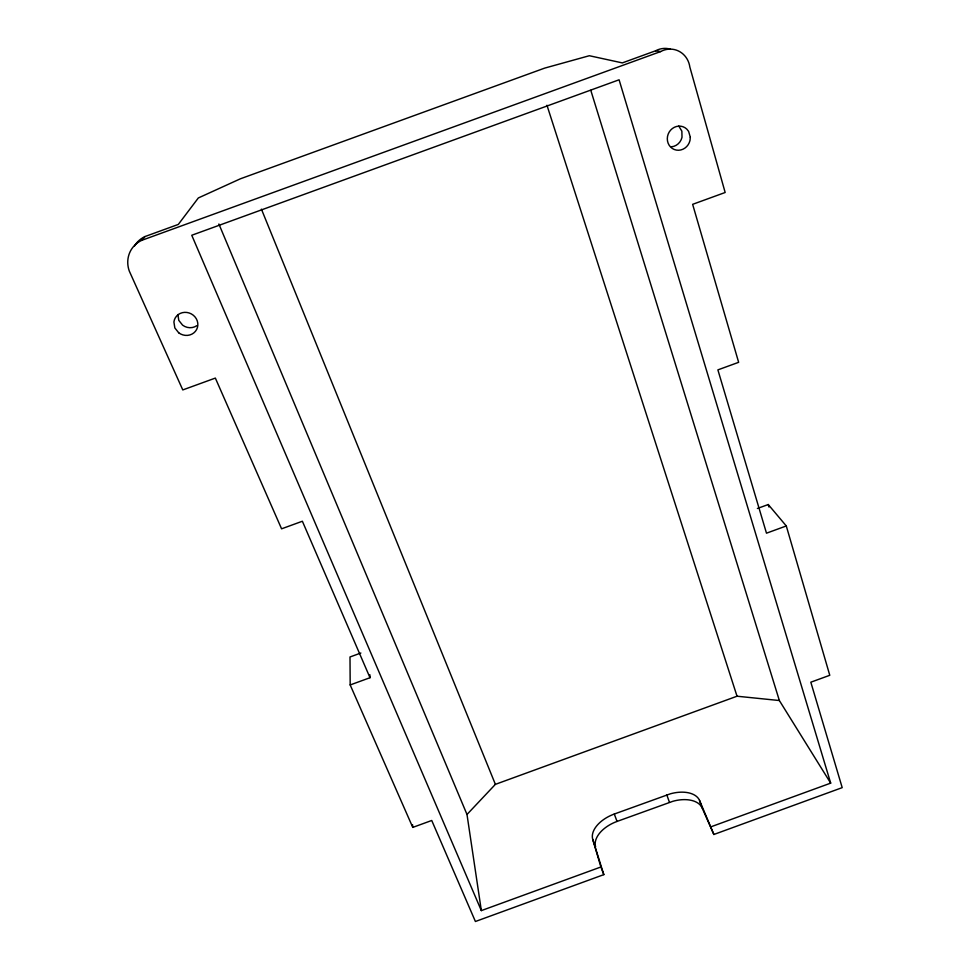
<?xml version="1.0" encoding="UTF-8"?>
<svg xmlns="http://www.w3.org/2000/svg" width="970" height="970" viewBox="0 0 970 970"><rect width="100%" height="100%" fill="white"/><g stroke="black" fill="none" stroke-linecap="round" stroke-linejoin="round"><path stroke-width="1.45" d="M757.388 508.486L768.252 504.533L786.294 525.958L829.774 675.29L810.823 682.201L842.202 787.64L713.871 834.479L699.528 800.383A28.288 16.623 -19 0 0 670.294 793.836L614.289 814.036A28.433 16.708 -21 0 0 592.731 839.341L603.825 874.637L475.409 921.5L431.735 820.487L412.771 827.398L350.182 684.941L370.007 677.715L302.373 521.242L281.579 528.82L215.352 378.082L182.784 389.928L129.277 271.03A27.354 25.462 33.1 0 1 141.741 240.342L145.003 236.547L178.322 224.422L198.329 197.965L240.402 178.795L544.667 68.118L589.336 55.726L622.328 62.904L655.611 50.792A21.801 20.261 -74 0 1 670.428 49.167M592.731 839.341L600.891 866.986L481.338 910.612L466.994 814.473L495.391 784.354L737.03 696.217L779.359 700.534L830.684 783.129L711.204 826.719M360.864 653.016L350 656.981L350.182 684.941M786.294 525.958L766.482 533.185L717.885 369.885L738.643 362.319L692.641 204.331L725.16 192.496L689.852 67.075A22.165 20.576 -73.6 0 0 660.631 51.568L655.611 50.792M595.604 846.822A28.36 16.817 -21 0 1 617.041 821.432L672.913 801.281A28.227 16.732 -19 0 1 702.135 807.949L713.871 834.479M141.741 240.342L660.631 51.568M678.806 126.1L681.861 131.156L682.019 137.243A11.907 11.143 -68.1 0 1 671.434 146.809M481.338 910.612L191.757 235.261L619.09 79.795L830.684 783.129M218.88 223.997L466.994 814.473M261.415 209.144L495.391 784.354M600.891 866.986L603.825 874.637M614.289 814.036L617.041 821.432M666.802 794.879L669.445 802.311M699.528 800.383L702.135 807.949M546.959 105.257L737.03 696.217M590.791 90.307L779.359 700.534M768.252 504.533L768.992 507.055M412.541 824.633L412.771 827.398M369.909 674.793L370.007 677.715M177.898 314.547L178.795 320.379L182.578 325.132A11.883 11.131 27.2 0 0 196.825 325.653M134.539 245.944A26.917 25.074 33.5 0 1 145.003 236.547M690.313 137.291L689.997 140.444A12.186 11.385 -67.4 0 1 674.223 149.477A12.186 11.385 -67.4 0 1 669.215 132.017A12.186 11.385 -67.4 0 1 686.736 129.046L688.627 131.399L690.313 137.291M178.698 332.783L174.83 327.921L173.909 321.967A12.161 11.385 26.5 0 1 189.247 313.007A12.161 11.385 26.5 0 1 196.595 329.57A12.161 11.385 26.5 0 1 178.698 332.783"/></g></svg>
